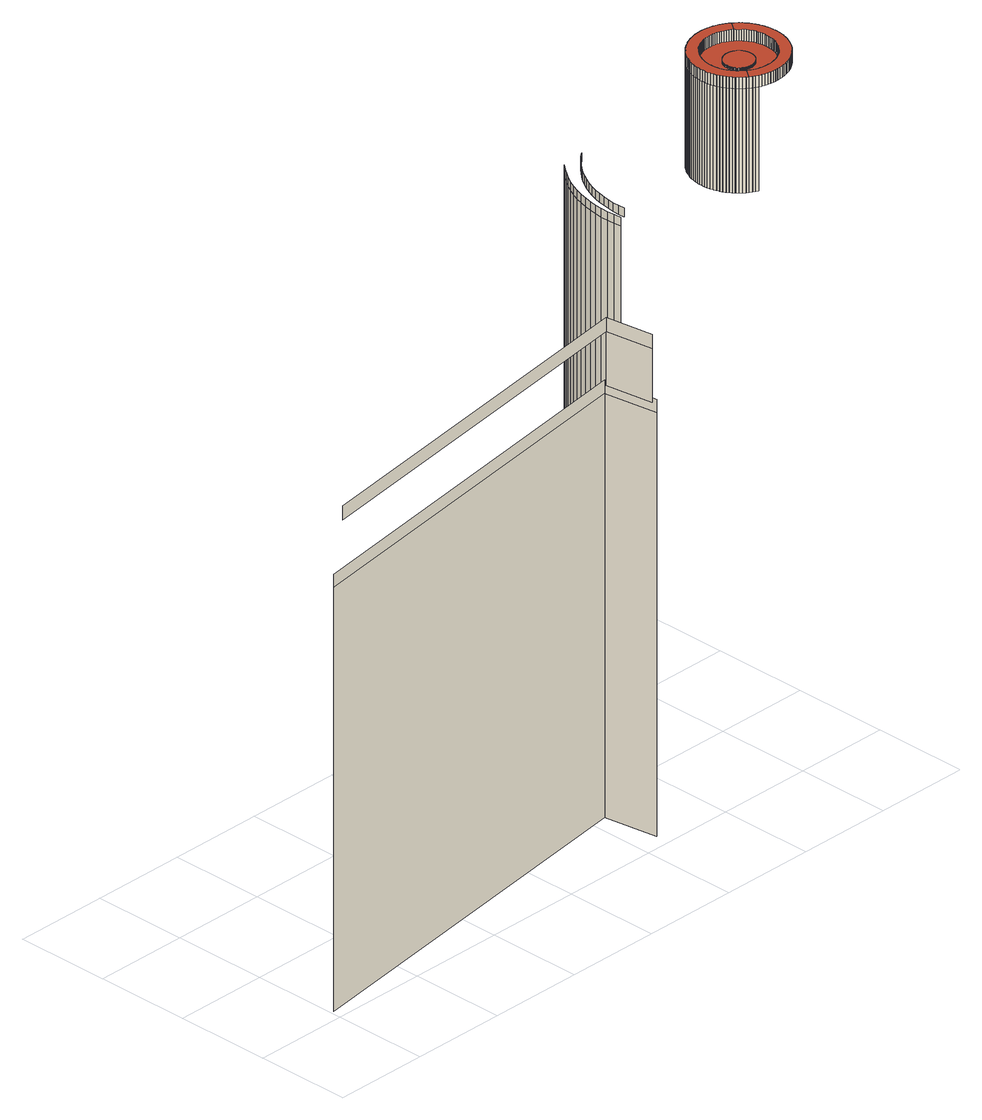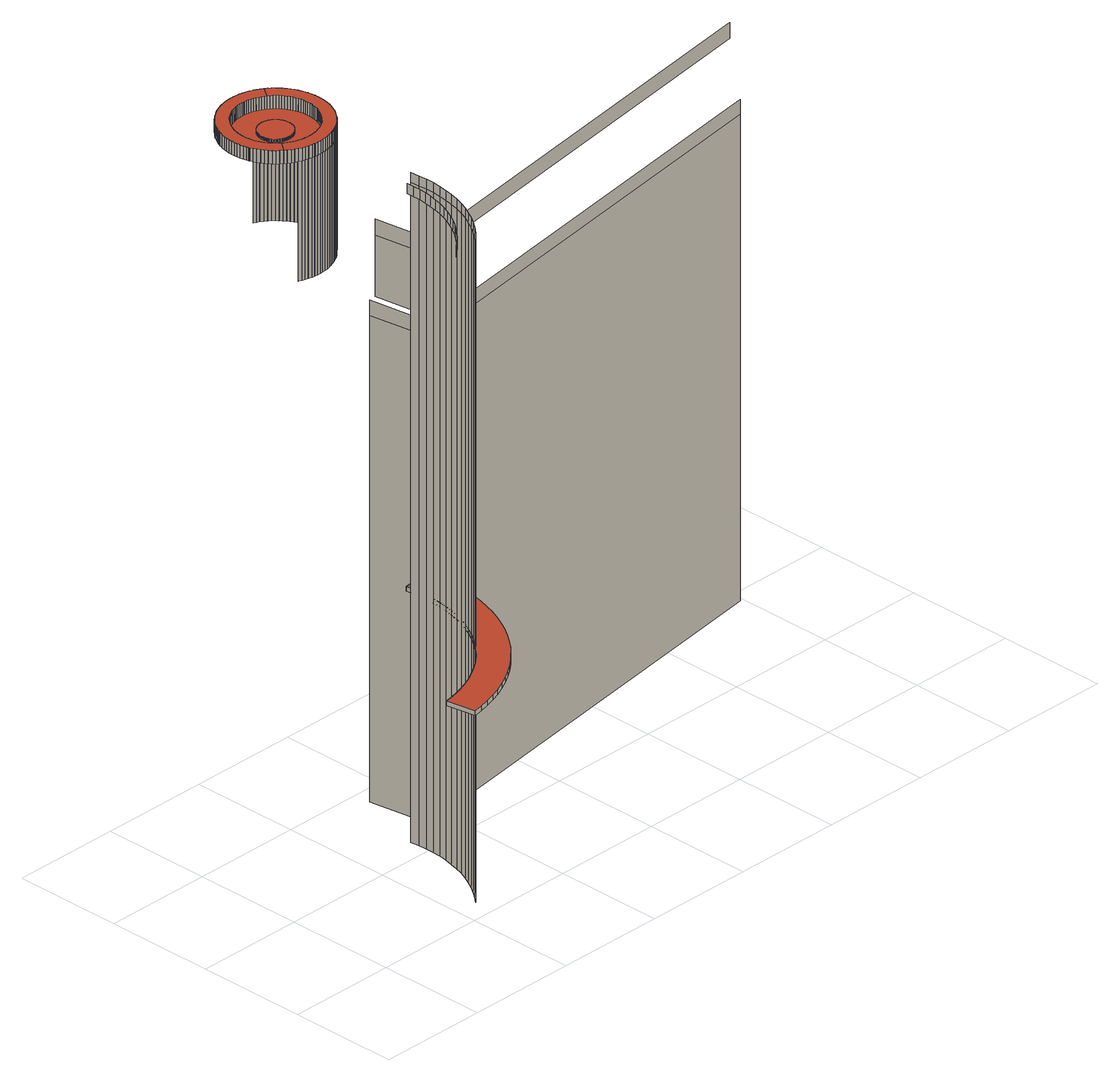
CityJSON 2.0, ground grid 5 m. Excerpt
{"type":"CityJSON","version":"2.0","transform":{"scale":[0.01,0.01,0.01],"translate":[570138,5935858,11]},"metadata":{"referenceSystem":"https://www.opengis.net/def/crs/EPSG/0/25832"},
"CityObjects":{
"building1":{"type":"Building","attributes":{"Grundfläche 2D":"3471.027992","Grundhöhe NN":"11.760"},"children":["building1-1","building1-2","building1-3","building1-4"],"geometry":[{"type":"MultiSurface","lod":"3","boundaries":[[[0,1,2,3]],[[4,5,6,7]],[[1,0,8,9]],[[4,7,10,11]],[[4,11,12,13]],[[14,1,9,15]],[[1,14,16,2]],[[17,18,19,20,21,22,23,24]],[[19,18,25,26]],[[20,19,27,28,29,30,22,21]],[[27,19,26,31]],[[28,27,32,33,34,35,30,29]],[[32,27,31,36]],[[33,32,37,38,39,40,35,34]],[[37,32,36,41]],[[38,37,42,43,44,45,40,39]],[[42,37,41,46]],[[43,42,47,48,49,50,45,44]],[[47,42,46,51]],[[52,53,54,55]],[[48,47,56,57,58,59,50,49]],[[56,47,51,60]],[[61,52,55,62]],[[63,61,62,64]],[[57,56,65,66,67,68,59,58]],[[65,56,60,69]],[[70,63,64,71]],[[66,65,72,73,74,75,68,67]],[[71,76,77,70]],[[72,65,69,78]],[[76,79,80,77]],[[73,72,81,82,83,84,75,74]],[[81,72,78,85]],[[79,86,87,80]],[[82,81,88,89,90,91,84,83]],[[88,81,85,92]],[[86,93,94,87]],[[93,95,96,94]],[[89,88,97,98,99,100,91,90]],[[97,88,92,101]],[[95,102,103,96]],[[98,97,104,105,106,107,100,99]],[[104,97,101,108]],[[109,103,102,110]],[[105,104,111,112,113,114,107,106]],[[111,104,108,115]],[[110,116,117,109]],[[116,118,119,117]],[[118,120,121,119]],[[120,122,123,121]],[[122,124,125,123]],[[126,127,128,129,130,131]],[[126,131,132,133]],[[128,134,135,136,137,129]],[[133,132,138,139]],[[139,138,140,141]],[[135,142,143,144,145,136]],[[141,140,146,147]],[[147,146,148,149]],[[143,150,151,152,153,144]],[[149,148,154,155]],[[155,154,156,157]],[[151,158,159,160,161,152]],[[157,156,162,163]],[[163,162,164,165]],[[159,166,167,168,169,160]],[[165,164,170,171]],[[172,173,168,167]],[[174,175,173,172]],[[176,177,171,170,178,179]],[[180,181,175,174]],[[176,179,182,183]],[[184,185,181,180]],[[183,182,186,187]],[[184,188,189,190,191,185]],[[192,193,187,186,194,195]],[[189,196,197,198,199,190]],[[200,201,192,195,202,203]],[[204,205,198,197]],[[200,203,206,207]],[[208,209,205,204]],[[210,211,207,206,212,213]],[[208,214,215,216,217,209]],[[218,219,210,213,220,221]],[[218,221,222,223]],[[215,224,225,226,227,216]],[[223,222,228,229]],[[225,230,231,232,233,226]],[[234,235,229,228,236,237]],[[231,238,239,240,241,232]],[[239,242,243,244,245,240]],[[243,246,247,248,249,244]],[[247,250,251,252,253,248]],[[254,255,252,251]],[[256,257,255,254]],[[256,258,259,260,261,257]],[[259,262,263,264,265,260]],[[263,266,267,268,269,264]],[[270,271,268,267]],[[272,273,271,270]],[[274,275,273,272]],[[276,277,275,274]],[[278,279,277,276]],[[280,281,279,278]],[[282,283,281,280]],[[284,285,283,282]],[[286,287,288,289,290,291,292,293,294,295,296,297,298,299,300,301,302,303,304,305,306,307,308,309,310,311,312,313,314,315,316,317,318,319,320,321,322,323,324,325,326,327,328,329,330,331,332,333,334,335,336,337,338,339,340,341,342,343,344,345,346,347,348,349,350,351,352,353,354,355,356,357,358,359,360,361,362,363,364,365,366,367,368,369,370,371,372,373,374,375,376,377,378,379,380,381,382,383,384,385,386,387,388,389,390,391,392,393,394,395,396,397,398,399,400],[401,402,403,404,405,406,407,408,409,410,411,412,413,414,415,416,417,418,419,420,421,422,423,424,425,426,427,428,429,430,431,432,433,434,435,436,437,438,439,440,441,442,443,444,445,446,447,448,449,450,451,452,453,454,455,456,457,458,459,460,461,462,463,464,465,466,467,468,469,470,471,472,473,474,475,476,477,478,479,480,481,482,483,484,485,486,487,488,489,490,491,492,493,494]],[[284,495,496,497,498,285]],[[496,499,500,501,502,497]],[[500,503,504,505,506,501]],[[504,507,508,509,510,505]],[[508,511,512,513,514,509]],[[515,516,513,512]],[[517,518,516,515]],[[519,520,518,517]],[[521,522,520,519]],[[521,523,524,525,526,522]],[[527,528,525,524]],[[529,530,528,527]],[[529,531,532,533,534,530]],[[535,536,533,532]],[[537,538,536,535]]],"semantics":{"surfaces":[{"type":"WallSurface"},{"type":"RoofSurface"}],"values":[0,0,0,0,0,0,0,0,0,0,0,0,0,0,0,0,0,0,0,0,0,0,0,0,0,0,0,0,0,0,0,0,0,0,0,0,0,0,0,0,0,0,0,0,0,0,0,0,0,0,0,0,0,0,0,0,0,0,0,0,0,0,0,0,0,0,0,0,0,0,0,0,0,0,0,0,0,0,0,0,0,0,0,0,0,0,0,0,0,0,0,0,0,0,0,0,0,0,0,0,0,0,0,0,0,0,1,0,0,0,0,0,0,0,0,0,0,0,0,0,0,0]}}]},
"building1-1":{"type":"BuildingInstallation","parents":["building1"],"geometry":[{"type":"MultiSurface","lod":"3","boundaries":[[[539,540,541,542,543,544,545,546,547,548,549,550,551,552,553,554,555,556,557,558,559,560,561,562,563,564,565,566,17,20,28,33,38,43,48,57,66,73,82,89,98,105,112,567,568,569,570,571,572,573,574,575,576,577,578,579]],[[542,541,580,581]],[[543,542,581,582]],[[544,543,582,583]],[[545,544,583,584]],[[546,545,584,585]],[[586,548,547,546,585,587]],[[549,548,586,588]],[[550,549,588,589]],[[551,550,589,590]],[[552,551,590,591]],[[553,552,591,592]],[[554,553,592,593]],[[565,564,594,595]],[[566,565,595,596]],[[566,596,24,17]],[[17,24,21,20]],[[20,21,29,28]],[[28,29,34,33]],[[33,34,39,38]],[[38,39,44,43]],[[43,44,49,48]],[[48,49,58,57]],[[57,58,67,66]],[[66,67,74,73]],[[73,74,83,82]],[[82,83,90,89]],[[89,90,99,98]],[[98,99,106,105]],[[105,106,113,112]],[[112,113,597,567]],[[567,597,598,568]],[[568,598,599,569]],[[569,599,600,570]],[[570,600,601,571]],[[571,601,602,572]],[[572,602,603,573]],[[573,603,604,574]],[[574,604,605,575]],[[575,605,606,576]],[[576,606,607,577]],[[578,577,607,608]],[[579,578,608,609]],[[539,579,609,610]],[[540,539,610,611]],[[541,540,611,580]],[[564,563,612,594]],[[555,554,593,613]],[[556,555,613,614]],[[557,556,614,615]],[[558,557,615,616]],[[559,558,616,617]],[[560,559,617,618]],[[561,560,618,619]],[[562,561,619,620]],[[563,562,620,612]],[[603,602,601,600,599,598,597,113,106,99,90,83,74,67,58,49,44,39,34,29,21,24,596,595,594,612,620,619,618,617,616,615,614,613,593,592,591,590,589,588,586,587,585,584,583,582,581,580,611,610,609,608,607,606,605,604]]],"semantics":{"surfaces":[{"type":"RoofSurface"},{"type":"WallSurface"},{"type":"OuterCeilingSurface"}],"values":[0,1,1,1,1,1,1,1,1,1,1,1,1,1,1,1,1,1,1,1,1,1,1,1,1,1,1,1,1,1,1,1,1,1,1,1,1,1,1,1,1,1,1,1,1,1,1,1,1,1,1,1,1,1,1,1,2]}}]},
"building1-2":{"type":"BuildingInstallation","parents":["building1"],"geometry":[{"type":"MultiSurface","lod":"3","boundaries":[[[621,622,623,624,625,626,627,628,629,630,631,632,633,634,635,636,637,638,639,640,641,642,643,644,645,646,647,648,649,650,651,652,653,654,655,656,657,658,659,660,661,662,663,664,665,666,667,668,669,670,671,672,673,674,675,676,677,678,679,680,681,682,683,684,685,686,687,688,689,690,691,692,693,694,695,696,697,698,699,700,701,702,703,704,705,706,707,708,709,710,711,712,713,714,715,716,717,718,719,720,721,722,723,724,725,726,727,728,729,730,731,732,733,734,735,736,737,738,739,740,741,742,743,744,745,746,747,748,749,750,751,752,753,754,755,756,757,758,759,760,761,762,763,764,765,766,767,768,769,770,771,772,773,774,775]],[[776,777,673,672]],[[777,778,674,673]],[[778,779,780,676,675,674]],[[780,781,677,676]],[[781,782,678,677]],[[782,537,679,678]],[[537,535,680,679]],[[535,532,681,680]],[[532,531,529,683,682,681]],[[529,527,684,683]],[[527,524,685,684]],[[524,523,521,687,686,685]],[[521,519,688,687]],[[519,517,689,688]],[[517,515,690,689]],[[515,512,691,690]],[[512,511,508,693,692,691]],[[508,507,504,695,694,693]],[[504,503,500,697,696,695]],[[500,499,496,699,698,697]],[[496,495,284,701,700,699]],[[284,282,702,701]],[[282,280,703,702]],[[280,278,704,703]],[[278,276,705,704]],[[276,274,706,705]],[[274,272,707,706]],[[272,270,708,707]],[[270,267,709,708]],[[267,266,263,711,710,709]],[[263,262,259,713,712,711]],[[259,258,256,715,714,713]],[[256,254,716,715]],[[254,251,717,716]],[[251,250,247,719,718,717]],[[247,246,243,721,720,719]],[[243,242,239,723,722,721]],[[239,238,231,725,724,723]],[[231,230,225,727,726,725]],[[225,224,215,729,728,727]],[[215,214,208,731,730,729]],[[208,204,732,731]],[[204,197,733,732]],[[197,196,189,735,734,733]],[[189,188,184,737,736,735]],[[184,180,738,737]],[[180,174,739,738]],[[174,172,740,739]],[[172,167,741,740]],[[167,166,159,743,742,741]],[[159,158,151,745,744,743]],[[151,150,143,747,746,745]],[[143,142,135,749,748,747]],[[135,134,128,751,750,749]],[[128,127,126,753,752,751]],[[126,133,754,753]],[[133,139,755,754]],[[139,141,756,755]],[[141,147,757,756]],[[147,149,758,757]],[[149,155,759,758]],[[155,157,760,759]],[[157,163,761,760]],[[163,165,762,761]],[[165,171,763,762]],[[171,177,176,765,764,763]],[[176,183,766,765]],[[183,187,767,766]],[[187,193,192,769,768,767]],[[192,201,200,771,770,769]],[[200,207,772,771]],[[207,211,773,772]],[[775,774,340,339]],[[621,775,339,338]],[[622,621,338,337]],[[623,622,337,336]],[[624,623,336,335]],[[625,624,335,334]],[[626,625,334,333]],[[627,626,333,332]],[[628,627,332,331]],[[629,628,331,330]],[[630,629,330,329]],[[329,328,630]],[[631,630,328,327]],[[632,631,327,326]],[[633,632,326,325]],[[634,633,325,324]],[[635,634,324,323]],[[636,635,323,322]],[[637,636,322,321]],[[321,320,637]],[[638,637,320,319]],[[639,638,319,318]],[[640,639,318,317]],[[641,640,317,316]],[[642,641,316,315]],[[643,642,315,314]],[[644,643,314,313]],[[645,644,313,312]],[[646,645,312,311]],[[647,646,311,310]],[[648,647,310,309]],[[649,648,309,308]],[[650,649,308,307]],[[651,650,307,306]],[[652,651,306,305]],[[653,652,305,304]],[[654,653,304,303]],[[655,654,303,302]],[[302,301,655]],[[656,655,301,300]],[[657,656,300,299]],[[658,657,299,298]],[[659,658,298,297]],[[660,659,297,296,295]],[[661,660,295,294]],[[662,661,294,293]],[[293,292,662]],[[663,662,292,291]],[[664,663,291,290]],[[665,664,290,289]],[[666,665,289,288]],[[667,666,288,287]],[[668,667,287,286]],[[669,668,286,400]],[[670,669,400,399]],[[670,399,398]],[[670,398,671]]],"semantics":{"surfaces":[{"type":"RoofSurface"},{"type":"WallSurface"}],"values":[0,1,1,1,1,1,1,1,1,1,1,1,1,1,1,1,1,1,1,1,1,1,1,1,1,1,1,1,1,1,1,1,1,1,1,1,1,1,1,1,1,1,1,1,1,1,1,1,1,1,1,1,1,1,1,1,1,1,1,1,1,1,1,1,1,1,1,1,1,1,1,1,1,1,1,1,1,1,1,1,1,1,1,1,1,1,1,1,1,1,1,1,1,1,1,1,1,1,1,1,1,1,1,1,1,1,1,1,1,1,1,1,1,1,1,1,1,1,1,1,1,1,1,1,1,1,1,1,1,1]}}]},
"building1-3":{"type":"BuildingInstallation","parents":["building1"],"geometry":[{"type":"MultiSurface","lod":"3","boundaries":[[[783,784,785,786,787,788,789,790,791,792,793,794,795,796,797,798,799,800,801,802,803,804,805,806,807,808,809,810,811,812,813,814,815,816,817,818,819,820,821,822,823,824,825,826,827,828,829,830,831,832,833,834,835,836,837,838,839,840,841,842,843,844,845,846,847,848,849,850,851,852,853,854,855,856,857,858,859,860,861,862,863,864,865,866,867,868,869,870,871,872,873,874,875,876,877,878,879,880,881,882]],[[784,470,469,785]],[[469,468,786,785]],[[468,883,787,786]],[[787,883,467,788]],[[875,479,478,876]],[[876,478,477,877]],[[877,477,476,878]],[[880,879,878,476,475,474]],[[474,473,881,880]],[[881,473,472,882]],[[882,472,471,783]],[[471,470,784,783]],[[789,788,467,466]],[[790,789,466,465]],[[791,790,465,464]],[[792,791,464,463]],[[793,792,463,462]],[[794,793,462,461]],[[795,794,461,460]],[[796,795,460,459]],[[797,796,459,458]],[[798,797,458,457]],[[799,798,457,456]],[[800,799,456,455]],[[800,455,454,801]],[[801,454,453,802]],[[802,453,452,803]],[[803,452,451,804]],[[804,451,450,805]],[[805,450,449,806]],[[806,449,448,807]],[[807,448,447,808]],[[447,446,809,808]],[[809,446,445,810]],[[810,445,444,811]],[[444,443,812,811]],[[812,443,442,813]],[[814,813,442,441]],[[815,814,441,440]],[[816,815,440,439]],[[817,816,439,438]],[[818,817,438,437]],[[819,818,437,436]],[[820,819,436,435]],[[821,820,435,434]],[[822,821,434,433]],[[823,822,433,432]],[[824,823,432,431]],[[825,824,431,430]],[[825,430,429,826]],[[826,429,428,827]],[[827,428,884,828]],[[828,884,427,829]],[[829,427,885,830]],[[830,885,426,831]],[[426,425,832,831]],[[832,425,424,833]],[[424,423,834,833]],[[423,422,835,834]],[[835,422,421,836]],[[421,420,837,836]],[[837,420,419,838]],[[839,838,419,418]],[[840,839,418,417]],[[841,840,417,416]],[[842,841,416,415]],[[843,842,415,414]],[[844,843,414,413]],[[845,844,413,412]],[[846,845,412,411]],[[847,846,411,410]],[[848,847,410,409]],[[849,848,409,408]],[[849,408,407,850]],[[407,406,851,850]],[[851,406,405,852]],[[852,405,886,853]],[[853,886,404,854]],[[404,887,855,854]],[[855,887,403,856]],[[856,403,402,857]],[[857,402,401,858]],[[858,401,494,859]],[[494,493,860,859]],[[493,492,861,860]],[[492,888,862,861]],[[862,888,491,863]],[[864,863,491,490]],[[865,864,490,489]],[[866,865,489,488]],[[867,866,488,487]],[[868,867,487,486]],[[869,868,486,485]],[[870,869,485,484]],[[871,870,484,483]],[[872,871,483,482]],[[873,872,482,481]],[[874,873,481,480]],[[874,480,479,875]]],"semantics":{"surfaces":[{"type":"RoofSurface"},{"type":"WallSurface"}],"values":[0,1,1,1,1,1,1,1,1,1,1,1,1,1,1,1,1,1,1,1,1,1,1,1,1,1,1,1,1,1,1,1,1,1,1,1,1,1,1,1,1,1,1,1,1,1,1,1,1,1,1,1,1,1,1,1,1,1,1,1,1,1,1,1,1,1,1,1,1,1,1,1,1,1,1,1,1,1,1,1,1,1,1,1,1,1,1,1,1,1,1,1,1,1,1,1,1,1,1,1]}}]},
"building1-4":{"type":"BuildingInstallation","parents":["building1"],"geometry":[{"type":"MultiSurface","lod":"3","boundaries":[[[889,890,891,892,893,894,895,896,897,898,899,900,901,902,903,904,905,906,907,908,909,910,911,912,913,914,915,916,917,918,919,920,921,922,923,924,925,926,927,928,929,930,931,932,933,934,935,936,937,938,939,940,941,942,943,944,945,946,947,948,949,950,951,952,953,954,955,956,957,958,959,960,961,962,963,964,965,966,967,968,969,970,971,972,973,974,975,976,977,978,979,980,981,982,983,984,985,986,987,988,989,990,672,671,991,992,993,994,995,996,997,998,999,1000,1001,1002,1003,1004,1005,1006,1007,1008,1009,1010,1011,1012,1013,1014,1015,1016,1017,1018,1019,1020,1021,1022,1023,1024,1025,1026,1027,1028,1029,1030,1031,1032,1033,1034,1035,1036,1037,1038,1039,1040,1041,774,773,1042,1043]],[[991,671,398,397]],[[992,991,397,396]],[[993,992,396,395]],[[994,993,395,394]],[[995,994,394,393]],[[996,995,393,392]],[[997,996,392,391]],[[998,997,391,390]],[[999,998,390,389]],[[1000,999,389,388]],[[1001,1000,388,387]],[[1002,1001,387,386]],[[1003,1002,386,385]],[[1004,1003,385,384]],[[1005,1004,384,383]],[[1006,1005,383,382]],[[382,381,1006]],[[1007,1006,381,380]],[[1008,1007,380,379]],[[1009,1008,379,378]],[[378,377,1009]],[[1010,1009,377,376]],[[1011,1010,376,375]],[[1012,1011,375,374]],[[1013,1012,374,373]],[[1014,1013,373,372]],[[1015,1014,372,371]],[[1016,1015,371,370]],[[1017,1016,370,369]],[[1018,1017,369,368]],[[1019,1018,368,367]],[[1020,1019,367,366]],[[1021,1020,366,365]],[[1022,1021,365,364]],[[1023,1022,364,363]],[[1024,1023,363,362]],[[1025,1024,362,361]],[[1026,1025,361,360]],[[1027,1026,360,359]],[[359,358,1027]],[[1028,1027,358,357]],[[1029,1028,357,356]],[[1030,1029,356,355]],[[1031,1030,355,354]],[[1032,1031,354,353,352]],[[1033,1032,352,351]],[[1034,1033,351,350]],[[1035,1034,350,349]],[[349,348,1035]],[[1036,1035,348,347]],[[1037,1036,347,346]],[[1038,1037,346,345]],[[1038,345,344]],[[1039,1038,344,343]],[[1040,1039,343,342]],[[1041,1040,342,341]],[[774,1041,341,340]],[[211,210,1042,773]],[[210,219,218,889,1043,1042]],[[218,223,890,889]],[[223,229,891,890]],[[229,235,234,893,892,891]],[[234,1044,1045,895,894,893]],[[1045,1046,1047,897,896,895]],[[1047,1048,1049,899,898,897]],[[1049,1050,900,899]],[[1050,1051,901,900]],[[1051,1052,902,901]],[[1052,1053,903,902]],[[1053,1054,904,903]],[[1054,1055,905,904]],[[1055,1056,906,905]],[[1056,1057,1058,908,907,906]],[[1058,1059,909,908]],[[1059,1060,1061,911,910,909]],[[1061,1062,1063,913,912,911]],[[1063,1064,914,913]],[[1064,1065,1066,916,915,914]],[[1066,1067,917,916]],[[1067,1068,918,917]],[[1068,1069,919,918]],[[1069,1070,920,919]],[[1070,1071,921,920]],[[1071,1072,922,921]],[[1072,1073,923,922]],[[1073,1074,924,923]],[[1074,1075,1076,926,925,924]],[[1076,1077,927,926]],[[1077,1078,928,927]],[[1078,1079,929,928]],[[1079,1080,930,929]],[[1080,1081,1082,932,931,930]],[[1082,1083,933,932]],[[1083,1084,934,933]],[[1084,1085,935,934]],[[1085,1086,936,935]],[[1086,1087,1088,938,937,936]],[[1088,1089,1090,940,939,938]],[[1090,1091,1092,942,941,940]],[[1092,1093,1094,944,943,942]],[[1094,1095,945,944]],[[1095,1096,946,945]],[[1096,1097,1098,948,947,946]],[[1098,1099,949,948]],[[1099,1100,950,949]],[[1100,1101,951,950]],[[1101,1102,952,951]],[[1102,1103,953,952]],[[1103,1104,954,953]],[[1104,1105,955,954]],[[1105,1106,956,955]],[[1106,1107,1108,1109,959,958,957,956]],[[1109,1110,1111,1112,962,961,960,959]],[[1112,1113,1114,964,963,962]],[[1114,1115,1116,966,965,964]],[[1116,1117,967,966]],[[1117,1118,1119,1120,970,969,968,967]],[[1120,1121,971,970]],[[1121,1122,972,971]],[[1122,1123,973,972]],[[1123,1124,974,973]],[[1124,1125,975,974]],[[1126,1127,977,976]],[[1127,1128,978,977]],[[1128,1129,1130,980,979,978]],[[1130,1131,981,980]],[[1131,1132,982,981]],[[1132,1133,1134,984,983,982]],[[1134,1135,1136,986,985,984]],[[1136,1137,987,986]],[[1137,1138,988,987]],[[1138,1139,989,988]],[[1139,1140,990,989]],[[1140,776,672,990]],[[1125,1126,976,975]]],"semantics":{"surfaces":[{"type":"RoofSurface"},{"type":"WallSurface"}],"values":[0,1,1,1,1,1,1,1,1,1,1,1,1,1,1,1,1,1,1,1,1,1,1,1,1,1,1,1,1,1,1,1,1,1,1,1,1,1,1,1,1,1,1,1,1,1,1,1,1,1,1,1,1,1,1,1,1,1,1,1,1,1,1,1,1,1,1,1,1,1,1,1,1,1,1,1,1,1,1,1,1,1,1,1,1,1,1,1,1,1,1,1,1,1,1,1,1,1,1,1,1,1,1,1,1,1,1,1,1,1,1,1,1,1,1,1,1,1,1,1,1,1,1,1,1,1,1,1,1,1,1,1,1,1,1,1]}}]}
},
"vertices":[
[17,52,2299],[2089,357,2299],[2089,357,76],[17,52,76],[2061,322,2649],[50,26,2649],[50,26,2724],[2061,322,2724],[17,52,2368],[2089,357,2368],[2098,69,2724],[2098,69,2649],[2098,69,2368],[2061,322,2368],[2131,73,2299],[2131,73,2368],[2131,73,76],[2242,404,1236],[2242,404,3090],[2238,443,3090],[2238,443,1236],[2238,443,1216],[2238,443,76],[2242,404,76],[2242,404,1216],[2242,404,3136],[2238,443,3136],[2236,481,3090],[2236,481,1236],[2236,481,1216],[2236,481,76],[2236,481,3136],[2236,520,3090],[2236,520,1236],[2236,520,1216],[2236,520,76],[2236,520,3136],[2239,559,3090],[2239,559,1236],[2239,559,1216],[2239,559,76],[2239,559,3136],[2245,597,3090],[2245,597,1236],[2245,597,1216],[2245,597,76],[2245,597,3136],[2253,635,3090],[2253,635,1236],[2253,635,1216],[2253,635,76],[2253,635,3136],[2311,483,3136],[2312,450,3136],[2312,450,3090],[2311,483,3090],[2263,673,3090],[2263,673,1236],[2263,673,1216],[2263,673,76],[2263,673,3136],[2311,517,3136],[2311,517,3090],[2314,551,3136],[2314,551,3090],[2275,709,3090],[2275,709,1236],[2275,709,1216],[2275,709,76],[2275,709,3136],[2319,584,3136],[2319,584,3090],[2290,745,3090],[2290,745,1236],[2290,745,1216],[2290,745,76],[2326,618,3090],[2326,618,3136],[2290,745,3136],[2334,650,3090],[2334,650,3136],[2307,780,3090],[2307,780,1236],[2307,780,1216],[2307,780,76],[2307,780,3136],[2345,683,3090],[2345,683,3136],[2326,814,3090],[2326,814,1236],[2326,814,1216],[2326,814,76],[2326,814,3136],[2358,714,3090],[2358,714,3136],[2373,745,3090],[2373,745,3136],[2348,846,3090],[2348,846,1236],[2348,846,1216],[2348,846,76],[2348,846,3136],[2390,774,3090],[2390,774,3136],[2371,877,3090],[2371,877,1236],[2371,877,1216],[2371,877,76],[2371,877,3136],[2409,803,3136],[2409,803,3090],[2396,907,3090],[2396,907,1236],[2396,907,1216],[2396,907,76],[2396,907,3136],[2430,830,3090],[2430,830,3136],[2452,856,3090],[2452,856,3136],[2475,881,3090],[2475,881,3136],[2501,904,3090],[2501,904,3136],[2527,925,3090],[2527,925,3136],[2765,313,3636],[2761,326,3636],[2760,328,3636],[2760,328,3090],[2761,326,3090],[2765,313,3090],[2766,311,3090],[2766,311,3636],[2757,340,3636],[2757,342,3636],[2757,342,3090],[2757,340,3090],[2770,299,3090],[2770,299,3636],[2771,297,3090],[2771,297,3636],[2755,355,3636],[2754,357,3636],[2754,357,3090],[2755,355,3090],[2776,285,3090],[2776,285,3636],[2777,284,3090],[2777,284,3636],[2753,370,3636],[2753,372,3636],[2753,372,3090],[2753,370,3090],[2783,272,3090],[2783,272,3636],[2784,270,3090],[2784,270,3636],[2752,385,3636],[2752,387,3636],[2752,387,3090],[2752,385,3090],[2791,259,3090],[2791,259,3636],[2792,258,3090],[2792,258,3636],[2752,389,3636],[2752,402,3636],[2752,402,3090],[2752,389,3090],[2800,247,3090],[2800,247,3636],[2752,404,3636],[2752,404,3090],[2753,417,3636],[2753,417,3090],[2809,235,3636],[2801,245,3636],[2801,245,3090],[2809,235,3090],[2754,419,3636],[2754,419,3090],[2811,234,3090],[2811,234,3636],[2755,432,3636],[2755,432,3090],[2820,224,3090],[2820,224,3636],[2756,434,3636],[2758,447,3636],[2758,447,3090],[2756,434,3090],[2830,213,3636],[2821,222,3636],[2821,222,3090],[2830,213,3090],[2759,449,3636],[2762,462,3636],[2762,462,3090],[2759,449,3090],[2842,204,3636],[2832,212,3636],[2832,212,3090],[2842,204,3090],[2763,463,3636],[2763,463,3090],[2843,202,3090],[2843,202,3636],[2767,476,3636],[2767,476,3090],[2854,194,3636],[2853,195,3636],[2853,195,3090],[2854,194,3090],[2768,477,3636],[2773,490,3636],[2773,490,3090],[2768,477,3090],[2867,186,3636],[2856,193,3636],[2856,193,3090],[2867,186,3090],[2868,185,3090],[2868,185,3636],[2774,491,3636],[2780,503,3636],[2780,503,3090],[2774,491,3090],[2880,179,3090],[2880,179,3636],[2781,505,3636],[2787,516,3636],[2787,516,3090],[2781,505,3090],[2893,172,3636],[2881,178,3636],[2881,178,3090],[2893,172,3090],[2788,518,3636],[2795,529,3636],[2795,529,3090],[2788,518,3090],[2797,530,3636],[2805,541,3636],[2805,541,3090],[2797,530,3090],[2806,542,3636],[2814,553,3636],[2814,553,3090],[2806,542,3090],[2816,554,3636],[2825,563,3636],[2825,563,3090],[2816,554,3090],[2826,564,3636],[2826,564,3090],[2836,574,3636],[2836,574,3090],[2837,575,3636],[2848,583,3636],[2848,583,3090],[2837,575,3090],[2849,584,3636],[2860,592,3636],[2860,592,3090],[2849,584,3090],[2862,592,3636],[2873,599,3636],[2873,599,3090],[2862,592,3090],[2875,600,3636],[2875,600,3090],[2886,607,3636],[2886,607,3090],[2888,607,3636],[2888,607,3090],[2900,613,3636],[2900,613,3090],[2902,613,3636],[2902,613,3090],[2914,618,3636],[2914,618,3090],[2916,619,3636],[2916,619,3090],[2929,622,3636],[2929,622,3090],[3087,546,3636],[3077,552,3636],[3067,557,3636],[3056,562,3636],[3045,565,3636],[3034,568,3636],[3023,571,3636],[3022,571,3636],[3012,572,3636],[3001,573,3636],[2989,573,3636],[2988,573,3636],[2978,573,3636],[2966,571,3636],[2955,570,3636],[2944,567,3636],[2943,567,3636],[2933,563,3636],[2922,559,3636],[2912,555,3636],[2902,549,3636],[2892,543,3636],[2882,537,3636],[2873,530,3636],[2865,522,3636],[2857,514,3636],[2850,505,3636],[2843,496,3636],[2836,486,3636],[2831,476,3636],[2826,466,3636],[2821,455,3636],[2818,445,3636],[2815,433,3636],[2812,422,3636],[2812,421,3636],[2811,411,3636],[2810,400,3636],[2810,388,3636],[2810,377,3636],[2811,365,3636],[2813,354,3636],[2816,343,3636],[2816,342,3636],[2819,332,3636],[2823,321,3636],[2828,311,3636],[2834,300,3636],[2840,291,3636],[2846,281,3636],[2853,272,3636],[2861,264,3636],[2869,256,3636],[2878,249,3636],[2887,242,3636],[2897,235,3636],[2907,230,3636],[2917,225,3636],[2926,221,3636],[2928,220,3636],[2938,217,3636],[2949,214,3636],[2961,211,3636],[2962,211,3636],[2972,210,3636],[2983,209,3636],[2988,209,3636],[2995,209,3636],[2996,209,3636],[3006,209,3636],[3018,210,3636],[3029,212,3636],[3040,215,3636],[3041,215,3636],[3051,218,3636],[3062,222,3636],[3072,227,3636],[3082,233,3636],[3092,238,3636],[3102,245,3636],[3110,252,3636],[3119,260,3636],[3127,268,3636],[3134,277,3636],[3141,286,3636],[3147,296,3636],[3153,306,3636],[3158,316,3636],[3163,326,3636],[3166,337,3636],[3169,348,3636],[3172,360,3636],[3172,361,3636],[3173,371,3636],[3174,382,3636],[3174,394,3636],[3174,395,3636],[3174,404,3636],[3174,405,3636],[3172,417,3636],[3170,428,3636],[3168,439,3636],[3166,446,3636],[3165,450,3636],[3160,461,3636],[3156,471,3636],[3150,481,3636],[3144,491,3636],[3138,500,3636],[3131,509,3636],[3123,518,3636],[3115,526,3636],[3106,533,3636],[3105,534,3636],[3097,540,3636],[3039,448,3636],[3043,445,3636],[3046,442,3636],[3052,435,3636],[3057,427,3636],[3060,422,3636],[3062,418,3636],[3063,414,3636],[3065,409,3636],[3066,404,3636],[3067,400,3636],[3067,395,3636],[3067,390,3636],[3067,385,3636],[3067,381,3636],[3066,376,3636],[3065,371,3636],[3064,367,3636],[3062,362,3636],[3061,358,3636],[3059,354,3636],[3056,349,3636],[3054,346,3636],[3051,342,3636],[3047,338,3636],[3044,334,3636],[3037,328,3636],[3029,323,3636],[3025,321,3636],[3021,319,3636],[3016,317,3636],[3011,316,3636],[3007,315,3636],[3002,314,3636],[2997,313,3636],[2993,313,3636],[2988,313,3636],[2983,314,3636],[2979,314,3636],[2974,315,3636],[2969,317,3636],[2965,318,3636],[2960,320,3636],[2956,322,3636],[2952,325,3636],[2948,327,3636],[2944,330,3636],[2941,333,3636],[2937,336,3636],[2934,340,3636],[2931,344,3636],[2928,347,3636],[2926,351,3636],[2923,356,3636],[2921,360,3636],[2920,364,3636],[2918,369,3636],[2917,374,3636],[2916,378,3636],[2916,383,3636],[2916,388,3636],[2916,393,3636],[2916,397,3636],[2917,402,3636],[2918,407,3636],[2919,411,3636],[2920,416,3636],[2924,425,3636],[2927,429,3636],[2929,433,3636],[2932,437,3636],[2935,440,3636],[2939,444,3636],[2942,447,3636],[2946,450,3636],[2950,453,3636],[2954,455,3636],[2958,457,3636],[2962,459,3636],[2967,461,3636],[2971,462,3636],[2976,463,3636],[2981,464,3636],[2985,465,3636],[2990,465,3636],[2995,465,3636],[3000,464,3636],[3005,464,3636],[3009,463,3636],[3014,462,3636],[3018,460,3636],[3027,456,3636],[3031,454,3636],[3035,451,3636],[2930,623,3636],[2943,626,3636],[2943,626,3090],[2930,623,3090],[2945,626,3636],[2958,629,3636],[2958,629,3090],[2945,626,3090],[2960,629,3636],[2973,630,3636],[2973,630,3090],[2960,629,3090],[2975,630,3636],[2988,631,3636],[2988,631,3090],[2975,630,3090],[2990,631,3636],[3003,631,3636],[3003,631,3090],[2990,631,3090],[3005,631,3636],[3005,631,3090],[3018,630,3636],[3018,630,3090],[3020,629,3636],[3020,629,3090],[3033,628,3636],[3033,628,3090],[3035,627,3636],[3048,624,3636],[3048,624,3090],[3035,627,3090],[3050,624,3636],[3050,624,3090],[3062,620,3636],[3062,620,3090],[3064,620,3636],[3077,616,3636],[3077,616,3090],[3064,620,3090],[3091,610,3636],[3091,610,3090],[3092,609,3636],[3092,609,3090],
[2654,1218,1236],[2609,1204,1236],[2564,1187,1236],[2521,1168,1236],[2479,1146,1236],[2439,1121,1236],[2400,1094,1236],[2363,1064,1236],[2353,1054,1236],[2328,1032,1236],[2295,998,1236],[2265,962,1236],[2236,924,1236],[2210,885,1236],[2187,844,1236],[2166,801,1236],[2148,757,1236],[2133,713,1236],[2120,667,1236],[2110,621,1236],[2104,574,1236],[2100,526,1236],[2099,479,1236],[2102,432,1236],[2107,387,1236],[2110,361,1236],[2112,361,1236],[2245,381,1236],[2423,934,1236],[2452,961,1236],[2482,985,1236],[2514,1007,1236],[2547,1027,1236],[2581,1046,1236],[2617,1062,1236],[2653,1075,1236],[2690,1087,1236],[2728,1096,1236],[2766,1102,1236],[2742,1237,1236],[2700,1229,1236],[2564,1187,1216],[2521,1168,1216],[2479,1146,1216],[2439,1121,1216],[2400,1094,1216],[2363,1064,1216],[2328,1032,1216],[2353,1054,1216],[2295,998,1216],[2265,962,1216],[2236,924,1216],[2210,885,1216],[2187,844,1216],[2166,801,1216],[2110,361,1216],[2112,361,1216],[2245,381,1216],[2423,934,1216],[2452,961,1216],[2482,985,1216],[2514,1007,1216],[2547,1027,1216],[2581,1046,1216],[2617,1062,1216],[2653,1075,1216],[2690,1087,1216],[2728,1096,1216],[2766,1102,1216],[2742,1237,1216],[2700,1229,1216],[2654,1218,1216],[2609,1204,1216],[2107,387,1216],[2148,757,1216],[2133,713,1216],[2120,667,1216],[2110,621,1216],[2104,574,1216],[2100,526,1216],[2099,479,1216],[2102,432,1216],
[2869,256,3696],[2861,264,3696],[2853,272,3696],[2846,281,3696],[2840,291,3696],[2834,300,3696],[2828,311,3696],[2823,321,3696],[2819,332,3696],[2816,343,3696],[2813,354,3696],[2811,365,3696],[2810,377,3696],[2810,388,3696],[2810,400,3696],[2811,411,3696],[2812,422,3696],[2815,433,3696],[2818,445,3696],[2821,455,3696],[2826,466,3696],[2831,476,3696],[2836,486,3696],[2843,496,3696],[2850,505,3696],[2857,514,3696],[2865,522,3696],[2873,530,3696],[2882,537,3696],[2892,543,3696],[2902,549,3696],[2912,555,3696],[2922,559,3696],[2933,563,3696],[2944,567,3696],[2955,570,3696],[2966,571,3696],[2978,573,3696],[2989,573,3696],[3001,573,3696],[3012,572,3696],[3023,571,3696],[3034,568,3696],[3045,565,3696],[3056,562,3696],[3067,557,3696],[3077,552,3696],[3087,546,3696],[3097,540,3696],[3105,534,3696],[3106,533,3696],[3140,580,3696],[3131,586,3696],[3130,587,3696],[3119,595,3696],[3117,596,3696],[3106,602,3696],[3104,603,3696],[3092,609,3696],[3091,610,3696],[3077,616,3696],[3064,620,3696],[3062,620,3696],[3050,624,3696],[3048,624,3696],[3035,627,3696],[3033,628,3696],[3020,629,3696],[3018,630,3696],[3005,631,3696],[3003,631,3696],[2990,631,3696],[2988,631,3696],[2975,630,3696],[2973,630,3696],[2960,629,3696],[2958,629,3696],[2945,626,3696],[2943,626,3696],[2930,623,3696],[2929,622,3696],[2916,619,3696],[2914,618,3696],[2902,613,3696],[2900,613,3696],[2888,607,3696],[2886,607,3696],[2875,600,3696],[2873,599,3696],[2862,592,3696],[2860,592,3696],[2849,584,3696],[2848,583,3696],[2837,575,3696],[2836,574,3696],[2826,564,3696],[2825,563,3696],[2816,554,3696],[2814,553,3696],[2806,542,3696],[2805,541,3696],[2797,530,3696],[2795,529,3696],[2788,518,3696],[2787,516,3696],[2781,505,3696],[2780,503,3696],[2774,491,3696],[2773,490,3696],[2768,477,3696],[2767,476,3696],[2763,463,3696],[2762,462,3696],[2759,449,3696],[2758,447,3696],[2756,434,3696],[2755,432,3696],[2754,419,3696],[2753,417,3696],[2752,404,3696],[2752,402,3696],[2752,389,3696],[2752,387,3696],[2752,385,3696],[2753,372,3696],[2753,370,3696],[2754,357,3696],[2755,355,3696],[2757,342,3696],[2757,340,3696],[2760,328,3696],[2761,326,3696],[2765,313,3696],[2766,311,3696],[2770,299,3696],[2771,297,3696],[2776,285,3696],[2777,284,3696],[2783,272,3696],[2784,270,3696],[2791,259,3696],[2792,258,3696],[2800,247,3696],[2801,245,3696],[2809,235,3696],[2811,234,3696],[2820,224,3696],[2821,222,3696],[2830,213,3696],[2832,212,3696],[2842,204,3696],[2843,202,3696],[2853,195,3696],[2887,242,3696],[2878,249,3696],[3140,580,3636],[3131,586,3636],[3130,587,3636],[3119,595,3636],[3117,596,3636],[3106,602,3636],[3104,603,3636],
[2932,437,3649],[2929,433,3649],[2927,429,3649],[2924,425,3649],[2922,420,3649],[2920,416,3649],[2919,411,3649],[2918,407,3649],[2917,402,3649],[2916,397,3649],[2916,393,3649],[2916,388,3649],[2916,383,3649],[2916,378,3649],[2917,374,3649],[2918,369,3649],[2920,364,3649],[2921,360,3649],[2923,356,3649],[2926,351,3649],[2928,347,3649],[2931,343,3649],[2934,340,3649],[2937,336,3649],[2941,333,3649],[2944,330,3649],[2948,327,3649],[2952,324,3649],[2956,322,3649],[2960,320,3649],[2965,318,3649],[2969,317,3649],[2974,315,3649],[2979,314,3649],[2983,314,3649],[2988,313,3649],[2993,313,3649],[2997,313,3649],[3002,314,3649],[3007,315,3649],[3011,316,3649],[3016,317,3649],[3021,319,3649],[3025,321,3649],[3029,323,3649],[3033,326,3649],[3037,328,3649],[3041,331,3649],[3044,335,3649],[3048,338,3649],[3051,342,3649],[3054,346,3649],[3056,350,3649],[3059,354,3649],[3061,358,3649],[3062,362,3649],[3064,367,3649],[3065,371,3649],[3066,376,3649],[3067,381,3649],[3067,386,3649],[3067,390,3649],[3067,395,3649],[3067,400,3649],[3066,404,3649],[3065,409,3649],[3063,414,3649],[3062,418,3649],[3060,422,3649],[3057,427,3649],[3055,431,3649],[3052,435,3649],[3049,438,3649],[3046,442,3649],[3043,445,3649],[3039,448,3649],[3035,451,3649],[3031,454,3649],[3027,456,3649],[3023,458,3649],[3018,460,3649],[3014,462,3649],[3009,463,3649],[3005,464,3649],[3000,464,3649],[2995,465,3649],[2990,465,3649],[2985,465,3649],[2981,464,3649],[2976,463,3649],[2971,462,3649],[2967,461,3649],[2962,459,3649],[2958,457,3649],[2954,455,3649],[2950,453,3649],[2946,450,3649],[2942,447,3649],[2939,444,3649],[2935,440,3649],[2922,420,3636],[3033,326,3636],[3041,331,3636],[3055,431,3636],[3049,438,3636],[3023,458,3636],
[2867,186,3696],[2868,185,3696],[2880,179,3696],[2881,178,3696],[2893,172,3696],[2895,171,3696],[2907,166,3696],[2909,166,3696],[2921,161,3696],[2923,161,3696],[2936,157,3696],[2938,157,3696],[2951,154,3696],[2953,154,3696],[2966,152,3696],[2968,152,3696],[2981,151,3696],[2982,151,3696],[2987,151,3696],[2994,151,3696],[2996,151,3696],[2998,151,3696],[3011,152,3696],[3013,152,3696],[3026,153,3696],[3041,156,3696],[3043,156,3696],[3055,159,3696],[3057,160,3696],[3070,164,3696],[3071,164,3696],[3084,169,3696],[3086,170,3696],[3098,175,3696],[3099,176,3696],[3111,182,3696],[3112,183,3696],[3124,190,3696],[3125,191,3696],[3136,199,3696],[3138,200,3696],[3148,208,3696],[3149,210,3696],[3159,218,3696],[3160,220,3696],[3170,229,3696],[3171,231,3696],[3179,241,3696],[3181,242,3696],[3188,253,3696],[3189,254,3696],[3197,266,3696],[3198,267,3696],[3204,279,3696],[3205,280,3696],[3211,292,3696],[3211,294,3696],[3217,306,3696],[3217,308,3696],[3221,320,3696],[3222,322,3696],[3226,335,3696],[3226,337,3696],[3229,350,3696],[3229,351,3696],[3231,365,3696],[3231,366,3696],[3232,380,3696],[3232,382,3696],[3232,395,3696],[3232,397,3696],[3231,406,3696],[3231,408,3696],[3231,410,3696],[3230,423,3696],[3230,425,3696],[3227,438,3696],[3227,440,3696],[3224,453,3696],[3223,454,3696],[3223,456,3696],[3221,463,3696],[3220,467,3696],[3219,469,3696],[3214,481,3696],[3214,483,3696],[3208,495,3696],[3208,497,3696],[3201,508,3696],[3201,510,3696],[3194,521,3696],[3193,523,3696],[3185,534,3696],[3184,535,3696],[3176,546,3696],[3174,547,3696],[3166,557,3696],[3164,558,3696],[3155,567,3696],[3154,568,3696],[3143,577,3696],[3141,579,3696],[3115,526,3696],[3123,518,3696],[3131,509,3696],[3138,500,3696],[3144,491,3696],[3150,481,3696],[3156,471,3696],[3160,461,3696],[3165,450,3696],[3166,446,3696],[3168,439,3696],[3170,428,3696],[3172,417,3696],[3174,405,3696],[3174,404,3696],[3174,394,3696],[3174,382,3696],[3173,371,3696],[3172,360,3696],[3169,348,3696],[3166,337,3696],[3163,326,3696],[3158,316,3696],[3153,306,3696],[3147,296,3696],[3141,286,3696],[3134,277,3696],[3127,268,3696],[3119,260,3696],[3110,252,3696],[3102,245,3696],[3092,238,3696],[3082,233,3696],[3072,227,3696],[3062,222,3696],[3051,218,3696],[3040,215,3696],[3029,212,3696],[3018,210,3696],[3006,209,3696],[2995,209,3696],[2988,209,3696],[2983,209,3696],[2972,210,3696],[2961,211,3696],[2949,214,3696],[2938,217,3696],[2928,220,3696],[2917,225,3696],[2907,230,3696],[2897,235,3696],[2854,194,3696],[2856,193,3696],[2895,171,3636],[2907,166,3636],[2909,166,3636],[2921,161,3636],[2923,161,3636],[2936,157,3636],[2938,157,3636],[2951,154,3636],[2953,154,3636],[2966,152,3636],[2968,152,3636],[2981,151,3636],[2982,151,3636],[2987,151,3636],[2994,151,3636],[2996,151,3636],[2998,151,3636],[3011,152,3636],[3013,152,3636],[3026,153,3636],[3041,156,3636],[3043,156,3636],[3055,159,3636],[3057,160,3636],[3070,164,3636],[3071,164,3636],[3084,169,3636],[3086,170,3636],[3098,175,3636],[3099,176,3636],[3111,182,3636],[3112,183,3636],[3124,190,3636],[3125,191,3636],[3136,199,3636],[3138,200,3636],[3148,208,3636],[3149,210,3636],[3159,218,3636],[3160,220,3636],[3170,229,3636],[3171,231,3636],[3179,241,3636],[3181,242,3636],[3188,253,3636],[3189,254,3636],[3197,266,3636],[3198,267,3636],[3204,279,3636],[3205,280,3636],[3211,292,3636],[3211,294,3636],[3217,306,3636],[3217,308,3636],[3221,320,3636],[3222,322,3636],[3226,335,3636],[3226,337,3636],[3229,350,3636],[3229,351,3636],[3231,365,3636],[3231,366,3636],[3232,380,3636],[3232,382,3636],[3232,395,3636],[3232,397,3636],[3231,406,3636],[3231,408,3636],[3231,410,3636],[3230,423,3636],[3230,425,3636],[3227,438,3636],[3227,440,3636],[3224,453,3636],[3223,454,3636],[3223,456,3636],[3221,463,3636],[3220,467,3636],[3219,469,3636],[3214,481,3636],[3214,483,3636],[3208,495,3636],[3208,497,3636],[3201,508,3636],[3201,510,3636],[3194,521,3636],[3193,523,3636],[3185,534,3636],[3184,535,3636],[3176,546,3636],[3174,547,3636],[3166,557,3636],[3164,558,3636],[3155,567,3636],[3154,568,3636],[3143,577,3636],[3141,579,3636]
]}
